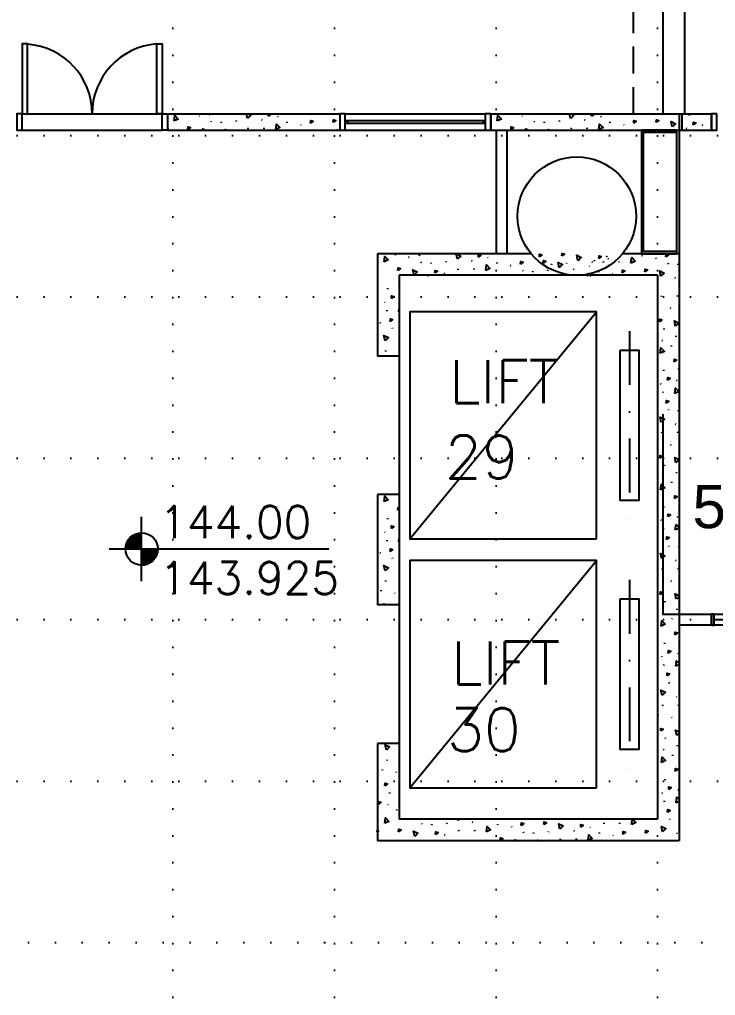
# Model space of a CAD drawing. Extents: x -68523 to 336700, y -113452 to 119396.
# Drawn here: x 192825 to 199287, y 23558 to 32627 of the extents above; entities that cross this region are included whole.
import ezdxf
from ezdxf.enums import TextEntityAlignment as Align

# ---------------------------------------------------------------- set-up
doc = ezdxf.new("R2010")
doc.units = 0
doc.header["$LTSCALE"] = 1000
doc.header["$MEASUREMENT"] = 0
for name, pattern in [('S3144a$0$DASHDOT', [1, 0.5, -0.25, 0, -0.25]), ('S3144a$0$DOT', [0.25, 0, -0.25]), ('S3144a$0$HIDDEN', [0.375, 0.25, -0.125])]:
    doc.linetypes.add(name, pattern=pattern)
for name, color, linetype in [('n-wall', 3, 'CONTINUOUS'), ('Rm-No-New', 3, 'CONTINUOUS'), ('S3144a$0$-12', 7, 'CONTINUOUS'), ('S3144a$0$-3', 7, 'CONTINUOUS'), ('S3144a$0$-5', 7, 'CONTINUOUS'), ('S3144a$0$-6', 7, 'CONTINUOUS'), ('S3144a$0$-8', 7, 'CONTINUOUS'), ('S3144a$0$-9', 7, 'CONTINUOUS'), ('S3144a$0$07 - SETTING OUT PLAN', 1, 'CONTINUOUS'), ('S3144a$0$20', 7, 'CONTINUOUS'), ('S3144a$0$3', 7, 'CONTINUOUS'), ('S3144a$0$4', 7, 'CONTINUOUS'), ('S3144a$0$9', 7, 'CONTINUOUS'), ('S3144a$0$N-STAIR', 2, 'CONTINUOUS'), ('S3144a$0$ROOM-NO', 4, 'CONTINUOUS')]:
    doc.layers.add(name, color=color, linetype=linetype)
doc.styles.add('S3144a$0$ROMANS', font='romans')
doc.styles.add('S3144a$0$STANDARD', font='SIMPLEX')
doc.styles.add('T1', font='arial.ttf')

msp = doc.modelspace()

# ---------------------------------------------------------------- linework, layer by layer
at = {"layer": 'n-wall', "linetype": 'Continuous'}
for p, q in [((199250, 27000), (199250, 27100)), ((199275, 27000), (199275, 27100))]:
    msp.add_line(p, q, dxfattribs=at)
at = {"layer": 'n-wall', "color": 1, "linetype": 'Continuous'}
msp.add_line((199275, 27050), (200575, 27050), dxfattribs=at)
msp.add_lwpolyline([(198800, 28961.1), (198800, 27100), (198974.7, 27100)], dxfattribs=at)
at = {"layer": 'n-wall', "linetype": 'Continuous'}
msp.add_lwpolyline([(198950, 27100), (200525, 27100), (200525, 27000), (198950, 27000)], dxfattribs=at)
msp.add_lwpolyline([(199250, 27000), (199275, 27000), (199275, 27100), (199250, 27100)], close=True, dxfattribs=at)
at = {"layer": 'S3144a$0$-12', "color": 9, "linetype": 'Continuous'}
for p, q in [((193958.6, 27407), (193958.6, 28007)), ((193902.5, 27706.8), (193902.5, 27845.7)), ((193908.5, 27706.8), (193908.5, 27848)), ((193914.5, 27706.8), (193914.5, 27850)), ((193920.5, 27706.8), (193920.5, 27851.7)), ((193926.5, 27706.8), (193926.5, 27853.2)), ((193932.5, 27706.8), (193932.5, 27854.4)), ((193938.5, 27706.6), (193938.5, 27855.3)), ((193944.5, 27706.6), (193944.5, 27856)), ((193950.5, 27706.6), (193950.5, 27856.4)), ((193956.5, 27706.6), (193956.5, 27856.6)), ((193818.5, 27707), (193818.5, 27760.3)), ((193824.5, 27707), (193824.5, 27774)), ((193830.5, 27707), (193830.5, 27784.8)), ((193836.5, 27706.9), (193836.5, 27793.9)), ((193842.5, 27706.9), (193842.5, 27801.7)), ((193848.5, 27706.9), (193848.5, 27808.5)), ((193854.5, 27706.9), (193854.5, 27814.6)), ((193860.5, 27706.9), (193860.5, 27820.2)), ((193866.5, 27706.9), (193866.5, 27825.1)), ((193872.5, 27706.9), (193872.5, 27829.5)), ((193878.5, 27706.9), (193878.5, 27833.5)), ((193884.5, 27706.9), (193884.5, 27837.1)), ((193890.5, 27706.8), (193890.5, 27840.3)), ((193896.5, 27706.8), (193896.5, 27843.2)), ((193658.6, 27707), (195698.5, 27707)), ((193958.3, 27705), (194108.3, 27705)), ((193958.3, 27699), (194108, 27699)), ((193958.3, 27693), (194107.6, 27693)), ((193958.3, 27687), (194106.8, 27687)), ((193958.3, 27681), (194106, 27681)), ((193958.3, 27675), (194104.8, 27675)), ((193958.3, 27669), (194103.4, 27669)), ((193958.4, 27663), (194101.6, 27663)), ((193958.4, 27657), (194099.6, 27657)), ((193958.4, 27651), (194097.4, 27651)), ((193958.4, 27645), (194094.8, 27645)), ((193958.4, 27639), (194092, 27639)), ((193958.4, 27633), (194088.7, 27633)), ((193958.4, 27627), (194085.1, 27627)), ((193958.4, 27621), (194081, 27621)), ((193958.4, 27615), (194076.7, 27615)), ((193958.5, 27609), (194071.8, 27609)), ((193958.5, 27603), (194066.3, 27603)), ((193958.5, 27597), (194060.2, 27597)), ((193958.5, 27591), (194053.2, 27591)), ((193958.5, 27585), (194045.4, 27585)), ((193958.5, 27579), (194036.3, 27579)), ((193958.5, 27573), (194025.5, 27573)), ((193958.5, 27567), (194011.9, 27567)), ((193958.6, 27561), (193992.4, 27561))]:
    msp.add_line(p, q, dxfattribs=at)
msp.add_circle((193958.6, 27707), 150, dxfattribs=at)
at = {"layer": 'S3144a$0$-3', "color": 9, "linetype": 'Continuous'}
for p, q in [((194200, 31750), (194200, 31600)), ((194200, 31750), (195800, 31750)), ((195800, 31750), (195800, 31600)), ((197200, 31750), (197200, 31600)), ((197200, 31750), (199250, 31750)), ((199250, 31600), (199250, 31750)), ((194200, 31600), (195800, 31600)), ((197200, 31600), (199250, 31600)), ((197575.7, 30450), (196150, 30450)), ((196150, 30450), (196150, 29500)), ((198950, 30450), (198424.3, 30450)), ((198950, 30450), (198950, 24995)), ((196350, 30250), (196350, 29500)), ((198750, 30250), (196350, 30250)), ((198750, 30250), (198750, 25195)), ((196350, 29500), (196150, 29500)), ((196350, 28212.5), (196150, 28212.5)), ((196150, 28212.5), (196150, 27187.5)), ((196350, 28212.5), (196350, 27187.5)), ((196350, 27187.5), (196150, 27187.5)), ((196350, 25900), (196150, 25900)), ((196150, 25900), (196150, 24995)), ((196350, 25900), (196350, 25195)), ((198750, 25195), (196350, 25195)), ((198950, 24995), (196150, 24995))]:
    msp.add_line(p, q, dxfattribs=at)
msp.add_circle((198000, 30800), 550, dxfattribs=at)
at = {"layer": 'S3144a$0$-5', "color": 9, "linetype": 'Continuous'}
for p, q in [((195850, 31750), (197150, 31750)), ((195850, 31687.5), (197150, 31687.5)), ((195850, 31662.5), (197150, 31662.5)), ((195870, 31687.5), (195870, 31662.5)), ((197130, 31687.5), (197130, 31662.5)), ((195850, 31600), (197150, 31600))]:
    msp.add_line(p, q, dxfattribs=at)
for points in [[(195850, 31750), (195800, 31750), (195800, 31600), (195850, 31600)], [(197200, 31750), (197150, 31750), (197150, 31600), (197200, 31600)], [(199300, 31750), (199250, 31750), (199250, 31600), (199300, 31600)]]:
    msp.add_lwpolyline(points, close=True, dxfattribs=at)
at = {"layer": 'S3144a$0$-6', "color": 9, "linetype": 'Continuous'}
for p, q in [((192850, 31750), (194150, 31750)), ((192850, 31600), (194150, 31600))]:
    msp.add_line(p, q, dxfattribs=at)
for points in [[(192850, 31750), (192900, 31750), (192900, 32400), (192850, 32400)], [(194150, 31750), (194100, 31750), (194100, 32400), (194150, 32400)], [(192850, 31750), (192800, 31750), (192800, 31600), (192850, 31600)], [(194150, 31750), (194200, 31750), (194200, 31600), (194150, 31600)]]:
    msp.add_lwpolyline(points, close=True, dxfattribs=at)
for centre, radius, start, end in [((192850, 31750), 650, 0, 85.60129), ((194150, 31750), 651.9, 94.39871, 180)]:
    msp.add_arc(centre, radius, start, end, dxfattribs=at)
at = {"layer": 'S3144a$0$-8', "color": 9, "linetype": 'Continuous'}
for p, q in [((199000, 43800), (199000, 31750)), ((198800, 43600), (198800, 31750)), ((197250, 31600), (197250, 30450)), ((197350, 31600), (197350, 30450))]:
    msp.add_line(p, q, dxfattribs=at)
at = {"layer": 'S3144a$0$-9', "color": 9, "linetype": 'Continuous'}
for p, q in [((196350, 29500), (196350, 28212.5)), ((196350, 27187.5), (196350, 25900))]:
    msp.add_line(p, q, dxfattribs=at)
at = {"layer": 'S3144a$0$07 - SETTING OUT PLAN', "color": 6}
msp.add_lwpolyline([(198930, 31580), (198930, 31600), (198600, 31600), (198600, 30450), (198930, 30450), (198930, 30470), (198620, 30470), (198620, 31580), (198930, 31580)], dxfattribs=at)
at = {"layer": 'S3144a$0$07 - SETTING OUT PLAN', "color": 1}
msp.add_lwpolyline([(198950, 30450), (198930, 30450), (198930, 31600), (198950, 31600)], close=True, dxfattribs=at)
at = {"layer": 'S3144a$0$20', "color": 9, "linetype": 'Continuous'}
for p, q in [((194364.8, 31747.8), (194365, 31750)), ((194584.1, 31742.6), (194584.8, 31750)), ((194593.8, 31750), (194584.1, 31742.6)), ((194942.3, 31708.2), (194933.4, 31750)), ((195136, 31728), (195138.2, 31750)), ((197364.8, 31747.8), (197365, 31750)), ((197584.1, 31742.6), (197584.8, 31750)), ((197593.8, 31750), (197584.1, 31742.6)), ((197942.3, 31708.2), (197933.4, 31750)), ((198136, 31728), (198138.2, 31750)), ((198950.5, 31750), (198953.8, 31743.5)), ((199046.5, 31735.6), (199047.1, 31744.3)), ((199185.8, 31747.5), (199186, 31750)), ((194488.5, 31732.4), (194493.7, 31728.6)), ((194602, 31683), (194605.6, 31675.8)), ((194698.4, 31667.9), (194699, 31676.7)), ((194837.7, 31679.9), (194838.3, 31688.6)), ((195071.7, 31698), (195076.8, 31694.2)), ((195220, 31727.9), (195225.1, 31724.1)), ((195308.9, 31668.4), (195309.5, 31677.1)), ((195432.6, 31653), (195437.8, 31649.2)), ((197488.5, 31732.4), (197493.7, 31728.6)), ((197602, 31683), (197605.6, 31675.8)), ((197698.4, 31667.9), (197699, 31676.7)), ((197837.7, 31679.9), (197838.3, 31688.6)), ((198071.7, 31698), (198076.8, 31694.2)), ((198220, 31727.9), (198225.1, 31724.1)), ((198308.9, 31668.4), (198309.5, 31677.1)), ((198432.6, 31653), (198437.8, 31649.2)), ((194948.8, 31610.7), (194949.4, 31619.5)), ((195095.6, 31612.5), (195096.2, 31621.2)), ((195546.1, 31603.6), (195547.9, 31600)), ((195781.8, 31600.5), (195782.4, 31609.2)), ((197948.8, 31610.7), (197949.4, 31619.5)), ((198095.6, 31612.5), (198096.2, 31621.2)), ((198546.1, 31603.6), (198547.9, 31600)), ((198781.8, 31600.5), (198782.4, 31609.2)), ((199015.8, 31618.6), (199020.9, 31614.8)), ((199164.1, 31648.5), (199169.2, 31644.7)), ((196314.8, 30438.6), (196315, 30440.8)), ((196438.5, 30423.2), (196443.7, 30419.4)), ((196534.1, 30433.4), (196534.8, 30440.8)), ((196543.8, 30440.8), (196534.1, 30433.4)), ((196892.3, 30399), (196883.4, 30440.8)), ((197021.7, 30388.8), (197026.8, 30385)), ((197086, 30418.8), (197088.2, 30440.8)), ((197170, 30418.7), (197175.1, 30414.9)), ((198016.8, 30380.1), (198017.4, 30388.8)), ((198163.6, 30381.8), (198164.2, 30390.6)), ((198287.9, 30406.5), (198293.1, 30402.7)), ((198607.1, 30426.8), (198607.7, 30435.6)), ((198730.8, 30411.4), (198736, 30407.6)), ((198826.3, 30421.6), (198828.2, 30440.8)), ((196552, 30373.8), (196555.6, 30366.6)), ((196648.4, 30358.7), (196649, 30367.5)), ((196787.7, 30370.7), (196788.3, 30379.4)), ((196898.8, 30301.5), (196899.4, 30310.3)), ((197045.6, 30303.3), (197046.2, 30312)), ((197258.9, 30359.2), (197259.5, 30367.9)), ((197382.6, 30343.8), (197387.8, 30340)), ((197496.1, 30294.4), (197499.7, 30287.2)), ((197731.8, 30291.3), (197732.4, 30300)), ((197766.3, 30346.5), (197766.9, 30355.2)), ((197905.6, 30358.4), (197906.2, 30367.2)), ((197965.8, 30309.4), (197970.9, 30305.6)), ((198114.1, 30339.3), (198119.2, 30335.5)), ((198139.6, 30376.5), (198144.8, 30372.7)), ((198247, 30369.2), (198247.6, 30377.9)), ((198393.8, 30370.9), (198394.4, 30379.7)), ((198844.3, 30362.1), (198847.9, 30354.9)), ((198940.6, 30347), (198941.2, 30355.7)), ((196617.6, 30241.7), (196618.8, 30240.8)), ((196765.9, 30271.7), (196771.1, 30267.9)), ((197592.5, 30279.3), (197593.1, 30288.1)), ((198203, 30279.8), (198203.6, 30288.5)), ((198326.7, 30264.3), (198331.9, 30260.5)), ((198909.9, 30230), (198915, 30226.2)), ((196150, 30131.9), (196151.5, 30128.8)), ((196244.3, 30120.9), (196244.9, 30129.6)), ((198787, 30051.9), (198787.6, 30060.6)), ((198933.8, 30053.7), (198934.4, 30062.4)), ((196213.5, 30003.9), (196218.7, 30000.1)), ((196346.3, 29910.7), (196350, 29937.2)), ((198866.8, 29947.1), (198871.9, 29943.3)), ((196237.5, 29918.4), (196238.1, 29927.1)), ((196350, 29912.3), (196347.1, 29911)), ((196170.4, 29811.8), (196175.6, 29808)), ((196283.9, 29762.4), (196287.5, 29755.2)), ((198811.8, 29747.5), (198812.4, 29756.2)), ((198923, 29678.3), (198923.6, 29687.1)), ((196349.5, 29630.3), (196350, 29629.9)), ((198790.1, 29648.5), (198795.2, 29644.7)), ((198879, 29588.9), (198879.6, 29597.7)), ((196226.7, 29543), (196227.3, 29551.8)), ((198808.5, 29362), (198809.1, 29370.7)), ((198947.8, 29373.9), (198948.4, 29382.7)), ((198777.7, 29245), (198782.9, 29241.2)), ((198926, 29274.9), (198931.2, 29271.1)), ((198801.7, 29159.5), (198802.3, 29168.2)), ((198848.1, 29003.5), (198851.7, 28996.3)), ((198944.5, 28988.4), (198945.1, 28997.2)), ((198913.7, 28871.4), (198918.8, 28867.6)), ((198790.9, 28784.2), (198791.5, 28792.9)), ((198937.6, 28785.9), (198938.2, 28794.7)), ((198870.6, 28679.3), (198875.8, 28675.5)), ((198815.6, 28479.8), (198816.3, 28488.5)), ((198950, 28537.5), (198921, 28508.6)), ((198926.8, 28410.6), (198927.4, 28419.3)), ((198793.9, 28380.7), (198799.1, 28376.9)), ((198882.8, 28321.2), (198883.4, 28329.9)), ((196314.8, 28210.3), (196315, 28212.5)), ((196350, 28074.9), (196339, 28066.5)), ((198812.3, 28094.3), (198812.9, 28103)), ((196150, 27994.4), (196151.5, 27991.3)), ((196244.3, 27983.4), (196244.9, 27992.1)), ((198781.5, 27977.2), (198786.7, 27973.4)), ((198929.9, 28007.2), (198935, 28003.4)), ((196213.5, 27866.4), (196218.7, 27862.6)), ((198805.5, 27891.7), (198806.1, 27900.5)), ((198950, 27900.5), (198915.2, 27884.4)), ((196237.5, 27780.9), (196238.1, 27789.6)), ((196346.3, 27773.2), (196350, 27799.7)), ((196350, 27774.8), (196347.1, 27773.5)), ((196170.4, 27674.3), (196175.6, 27670.5)), ((198852, 27735.8), (198855.5, 27728.6)), ((198948.3, 27720.7), (198948.9, 27729.4)), ((196283.9, 27624.9), (196287.5, 27617.7)), ((198917.5, 27603.7), (198922.7, 27599.9)), ((196349.5, 27492.8), (196350, 27492.4)), ((198794.7, 27516.4), (198795.3, 27525.2)), ((198941.5, 27518.2), (198942.1, 27526.9)), ((196226.7, 27405.5), (196227.3, 27414.3)), ((198750.7, 27427), (198751.3, 27435.7)), ((198874.4, 27411.6), (198879.6, 27407.8)), ((196182.7, 27316.1), (196183.3, 27324.9)), ((196306.4, 27300.7), (196311.6, 27296.9)), ((198819.5, 27212), (198820.1, 27220.8)), ((198950, 27266), (198924.8, 27240.9)), ((198930.6, 27142.9), (198931.2, 27151.6)), ((198797.7, 27113), (198802.9, 27109.2)), ((198886.6, 27053.5), (198887.2, 27062.2)), ((198816.2, 26826.5), (198816.8, 26835.2)), ((198785.4, 26709.5), (198790.5, 26705.7)), ((198933.7, 26739.4), (198938.8, 26735.6)), ((198809.3, 26624), (198809.9, 26632.7)), ((198950, 26631.1), (198919, 26616.7)), ((198855.8, 26468), (198859.3, 26460.8)), ((198921.3, 26335.9), (198926.5, 26332.1)), ((198798.5, 26248.7), (198799.1, 26257.4)), ((198945.3, 26250.4), (198945.9, 26259.2)), ((198754.5, 26159.3), (198755.1, 26168)), ((198878.2, 26143.8), (198883.4, 26140)), ((198823.3, 25944.3), (198823.9, 25953)), ((198950, 25994.5), (198928.6, 25973.2)), ((198934.5, 25875.1), (198935.1, 25883.9)), ((198801.5, 25845.3), (198806.7, 25841.5)), ((198890.5, 25785.7), (198891.1, 25794.4)), ((196238.1, 25739.8), (196238.7, 25748.6)), ((196194.1, 25650.4), (196194.7, 25659.1)), ((196317.9, 25635), (196323, 25631.2)), ((198820, 25558.8), (198820.6, 25567.5)), ((196262.9, 25435.4), (196263.5, 25444.2)), ((198789.2, 25441.8), (198794.3, 25438)), ((198937.5, 25471.7), (198942.7, 25467.9)), ((196241.2, 25336.4), (196246.3, 25332.6)), ((198813.1, 25356.3), (198813.7, 25365)), ((198950, 25361.6), (198922.8, 25348.9)), ((196330.1, 25276.9), (196330.7, 25285.6)), ((198746.1, 25249.7), (198751.3, 25245.9)), ((196558.3, 25156.7), (196561.9, 25149.5)), ((196654.7, 25141.6), (196655.3, 25150.3)), ((196794, 25153.5), (196794.6, 25162.3)), ((196898.6, 25181.9), (196895.9, 25194.6)), ((196911.5, 25194.6), (196899.3, 25182.4)), ((197027.9, 25171.6), (197033.1, 25167.8)), ((197265.2, 25142), (197265.8, 25150.8)), ((197388.9, 25126.6), (197394.1, 25122.8)), ((198253.3, 25152), (198253.9, 25160.8)), ((198400.1, 25153.8), (198400.7, 25162.5)), ((198508.9, 25146.2), (198515.6, 25194.6)), ((198859.6, 25200.3), (198863.2, 25193.1)), ((196772.2, 25054.5), (196777.4, 25050.7)), ((196905.1, 25084.4), (196905.7, 25093.1)), ((197051.9, 25086.1), (197052.5, 25094.9)), ((197502.4, 25077.3), (197506, 25070.1)), ((197598.8, 25062.2), (197599.4, 25070.9)), ((197738.1, 25074.1), (197738.7, 25082.9)), ((197972, 25092.2), (197977.2, 25088.4)), ((198120.4, 25122.2), (198125.5, 25118.4)), ((198209.3, 25062.6), (198209.9, 25071.4)), ((198333, 25047.2), (198338.2, 25043.4)), ((198925.1, 25068.2), (198930.3, 25064.4)), ((197849.2, 25005), (197849.8, 25013.7)), ((197996, 25006.7), (197996.6, 25015.5)), ((198446.5, 24997.8), (198448.1, 24994.6)), ((198682.2, 24994.7), (198682.8, 25003.4))]:
    msp.add_line(p, q, dxfattribs=at)
for points in [[(194948.7, 31750), (194972.7, 31738.3), (194943, 31708.8)], [(195146.7, 31750), (195159.7, 31746.1), (195136, 31728)], [(197948.7, 31750), (197972.7, 31738.3), (197943, 31708.8)], [(198146.7, 31750), (198159.7, 31746.1), (198136, 31728)], [(194260.3, 31684.3), (194267.4, 31735), (194299.2, 31702.2), (194261.2, 31684.6)], [(195204.4, 31604.9), (195211.5, 31655.6), (195243.3, 31622.8), (195205.3, 31605.2)], [(195528.2, 31663.2), (195530.6, 31687.7), (195551.8, 31681.2), (195528.2, 31663.2)], [(195737.1, 31671.7), (195739.6, 31696.2), (195760.8, 31689.7), (195737.1, 31671.7)], [(197260.3, 31684.3), (197267.4, 31735), (197299.2, 31702.2), (197261.2, 31684.6)], [(198204.4, 31604.9), (198211.5, 31655.6), (198243.3, 31622.8), (198205.3, 31605.2)], [(198528.2, 31663.2), (198530.6, 31687.7), (198551.8, 31681.2), (198528.2, 31663.2)], [(198737.1, 31671.7), (198739.6, 31696.2), (198760.8, 31689.7), (198737.1, 31671.7)], [(198886.4, 31628.8), (198875.7, 31678.9), (198916.8, 31658.9), (198887.1, 31629.4)], [(199080.1, 31648.6), (199082.5, 31673.1), (199103.8, 31666.6), (199080.1, 31648.6)], [(194200, 31614.7), (194203.7, 31613.6), (194200, 31610.8)], [(194389, 31604), (194391.4, 31628.5), (194412.6, 31622.1), (194389, 31604)], [(194529.9, 31600), (194527.5, 31611.2), (194550.6, 31600)], [(194733.8, 31600), (194734.4, 31605.4), (194752.3, 31600)], [(197200, 31614.7), (197203.7, 31613.6), (197200, 31610.8)], [(197389, 31604), (197391.4, 31628.5), (197412.6, 31622.1), (197389, 31604)], [(197529.9, 31600), (197527.5, 31611.2), (197550.6, 31600)], [(197733.8, 31600), (197734.4, 31605.4), (197752.3, 31600)], [(196210.3, 30375.1), (196217.4, 30425.8), (196249.2, 30393), (196211.2, 30375.4)], [(196898.7, 30440.8), (196922.7, 30429.1), (196893, 30399.6)], [(197096.7, 30440.8), (197109.7, 30436.9), (197086, 30418.8)], [(197652, 30421.1), (197654.4, 30445.6), (197675.7, 30439.2), (197652, 30421.1)], [(197687.1, 30362.5), (197689.6, 30387), (197710.8, 30380.5), (197687.1, 30362.5)], [(197861, 30429.6), (197863.4, 30454.1), (197884.7, 30447.7), (197861, 30429.6)], [(198010.3, 30386.7), (197999.5, 30436.8), (198040.7, 30416.9), (198011, 30387.3)], [(198204, 30406.5), (198206.4, 30431), (198227.6, 30424.6), (198204, 30406.5)], [(198278.8, 30420.3), (198279.5, 30425), (198282.3, 30422.1)], [(198502.6, 30363.3), (198509.7, 30414.1), (198541.5, 30381.2), (198503.4, 30363.6)], [(198846.3, 30440.8), (198850, 30439.7), (198826.3, 30421.6)], [(196150, 30305.5), (196153.7, 30304.4), (196150, 30301.6)], [(196339, 30294.8), (196341.4, 30319.3), (196362.6, 30312.9), (196339, 30294.8)], [(196488.3, 30251.9), (196477.5, 30302), (196518.6, 30282.1), (196488.9, 30252.5)], [(196681.9, 30271.7), (196684.4, 30296.2), (196705.6, 30289.8), (196681.9, 30271.7)], [(197154.4, 30295.7), (197161.5, 30346.4), (197193.3, 30313.6), (197155.3, 30296)], [(197478.2, 30354), (197480.6, 30378.5), (197501.8, 30372), (197478.2, 30354)], [(197836.4, 30319.6), (197825.7, 30369.7), (197866.8, 30349.7), (197837.1, 30320.2)], [(198422.3, 30274.5), (198424.7, 30299), (198445.9, 30292.6), (198422.3, 30274.5)], [(198631.2, 30283), (198633.7, 30307.5), (198654.9, 30301.1), (198631.2, 30283)], [(198101.9, 30240.8), (198105.6, 30267), (198131, 30240.8)], [(198780.5, 30240.2), (198769.8, 30290.3), (198810.9, 30270.3), (198781.2, 30240.7)], [(196277.9, 30033.9), (196280.3, 30058.4), (196301.5, 30051.9), (196277.9, 30033.9)], [(196266, 29821.9), (196268.4, 29846.4), (196289.6, 29840), (196266, 29821.9)], [(198767.2, 29818.7), (198769.6, 29843.2), (198790.9, 29836.7), (198767.2, 29818.7)], [(198916.5, 29775.8), (198905.7, 29825.9), (198946.9, 29805.9), (198917.2, 29776.4)], [(196220.2, 29640.5), (196209.4, 29690.6), (196250.5, 29670.6), (196220.8, 29641.1)], [(198774.5, 29525.4), (198781.6, 29576.2), (198813.4, 29543.3), (198775.4, 29525.7)], [(198903.2, 29445.1), (198905.6, 29469.6), (198926.8, 29463.2), (198903.2, 29445.1)], [(198842.1, 29275), (198844.5, 29299.5), (198865.7, 29293), (198842.1, 29275)], [(198910.5, 29151.8), (198917.5, 29202.6), (198949.3, 29169.8), (198911.3, 29152.2)], [(198830.2, 29063.1), (198832.6, 29087.6), (198853.8, 29081.1), (198830.2, 29063.1)], [(198784.4, 28881.6), (198773.6, 28931.7), (198814.7, 28911.8), (198785, 28882.2)], [(198771, 28550.9), (198773.4, 28575.5), (198794.7, 28569), (198771, 28550.9)], [(198920.3, 28508.1), (198909.6, 28558.2), (198950, 28538.5)], [(198778.4, 28257.7), (198785.4, 28308.4), (198817.2, 28275.6), (198779.2, 28258)], [(196210.3, 28146.8), (196217.4, 28197.5), (196249.2, 28164.7), (196211.2, 28147.1)], [(198907, 28177.4), (198909.4, 28201.9), (198930.7, 28195.5), (198907, 28177.4)], [(196150, 28077.2), (196153.7, 28076.1), (196150, 28073.3)], [(196339, 28066.5), (196341.4, 28091), (196350, 28088.4)], [(198845.9, 28007.2), (198848.3, 28031.7), (198869.6, 28025.3), (198845.9, 28007.2)], [(198914.3, 27884.1), (198921.4, 27934.9), (198950, 27905.3)], [(196277.9, 27896.4), (196280.3, 27920.9), (196301.5, 27914.4), (196277.9, 27896.4)], [(198834, 27795.3), (198836.4, 27819.8), (198857.6, 27813.4), (198834, 27795.3)], [(196266, 27684.4), (196268.4, 27708.9), (196289.6, 27702.5), (196266, 27684.4)], [(198788.2, 27613.9), (198777.4, 27664), (198818.5, 27644), (198788.8, 27614.5)], [(196220.2, 27503), (196209.4, 27553.1), (196250.5, 27533.1), (196220.8, 27503.6)], [(198774.9, 27283.2), (198777.3, 27307.7), (198798.5, 27301.3), (198774.9, 27283.2)], [(198924.1, 27240.3), (198913.4, 27290.4), (198950, 27272.7)], [(196208.4, 27187.5), (196209.3, 27196.8), (196230.5, 27190.4), (196226.7, 27187.5)], [(198782.2, 26989.9), (198789.2, 27040.7), (198821, 27007.8), (198783, 26990.2)], [(198910.8, 26909.7), (198913.2, 26934.2), (198934.5, 26927.7), (198910.8, 26909.7)], [(198849.7, 26739.5), (198852.1, 26764), (198873.4, 26757.6), (198849.7, 26739.5)], [(198918.1, 26616.4), (198925.2, 26667.1), (198950, 26641.5)], [(198837.8, 26527.6), (198840.2, 26552.1), (198861.5, 26545.7), (198837.8, 26527.6)], [(198792, 26346.2), (198781.3, 26396.3), (198822.4, 26376.3), (198792.7, 26346.7)], [(198778.7, 26015.5), (198781.1, 26040), (198802.3, 26033.5), (198778.7, 26015.5)], [(198928, 25972.6), (198917.2, 26022.7), (198950, 26006.7)], [(196231.6, 25837.3), (196220.9, 25887.4), (196262, 25867.4), (196232.3, 25837.9)], [(198786, 25722.2), (198793.1, 25772.9), (198824.8, 25740.1), (198786.8, 25722.5)], [(198914.6, 25641.9), (198917.1, 25666.4), (198938.3, 25660), (198914.6, 25641.9)], [(196218.3, 25506.6), (196220.7, 25531.1), (196242, 25524.7), (196218.3, 25506.6)], [(198853.5, 25471.8), (198856, 25496.3), (198877.2, 25489.8), (198853.5, 25471.8)], [(198922, 25348.6), (198929, 25399.4), (198950, 25377.7)], [(196157.2, 25336.5), (196159.6, 25361), (196180.9, 25354.5), (196157.2, 25336.5)], [(198841.6, 25259.9), (198844, 25284.4), (198865.3, 25277.9), (198841.6, 25259.9)], [(196216.6, 25157.9), (196223.7, 25208.7), (196255.5, 25175.9), (196217.5, 25158.2)], [(197160.7, 25078.5), (197167.8, 25129.3), (197199.6, 25096.4), (197161.6, 25078.8)], [(197484.5, 25136.8), (197486.9, 25161.3), (197508.1, 25154.9), (197484.5, 25136.8)], [(197693.4, 25145.3), (197695.8, 25169.8), (197717.1, 25163.4), (197693.4, 25145.3)], [(197842.7, 25102.4), (197832, 25152.5), (197873.1, 25132.6), (197843.4, 25103)], [(198036.4, 25122.2), (198038.8, 25146.7), (198060.1, 25140.3), (198036.4, 25122.2)], [(198518.1, 25194.6), (198547.7, 25164.1), (198509.7, 25146.5)], [(198795.8, 25078.4), (198785.1, 25128.5), (198826.2, 25108.5), (198796.5, 25079)], [(196141, 25093), (196159.9, 25087.2), (196141, 25072.8)], [(196345.3, 25077.7), (196347.7, 25102.2), (196368.9, 25095.7), (196345.3, 25077.7)], [(196494.6, 25034.8), (196483.8, 25084.9), (196524.9, 25064.9), (196495.2, 25035.4)], [(196688.2, 25054.6), (196690.6, 25079.1), (196711.9, 25072.6), (196688.2, 25054.6)], [(198104.8, 24999.1), (198111.9, 25049.9), (198143.7, 25017), (198105.7, 24999.4)], [(198428.5, 25057.4), (198431, 25081.9), (198452.2, 25075.4), (198428.5, 25057.4)], [(198637.5, 25065.9), (198639.9, 25090.4), (198661.2, 25084), (198637.5, 25065.9)], [(197289.4, 24998.2), (197291.8, 25022.7), (197313, 25016.3), (197289.4, 24998.2)], [(197430.2, 24994.6), (197427.9, 25005.5), (197450.3, 24994.6)], [(197634.2, 24994.6), (197634.7, 24999.7), (197651.4, 24994.6)]]:
    msp.add_lwpolyline(points, dxfattribs=at)
at = {"layer": 'S3144a$0$3', "color": 9, "linetype": 'Continuous'}
for p, q in [((198950, 31750), (198950, 31600)), ((198975, 31750), (198975, 31600))]:
    msp.add_line(p, q, dxfattribs=at)
at = {"layer": 'S3144a$0$4', "color": 7, "linetype": 'S3144a$0$DOT'}
for p, q in [((194250, 43550), (194250, -17950)), ((195750, 43550), (195750, -17950)), ((197250, 43550), (197250, -17950)), ((198750, 43550), (198750, -17950)), ((186800, 31550), (234750, 31550)), ((186800, 30050), (234750, 30050)), ((186800, 28550), (234750, 28550)), ((186800, 27050), (234750, 27050)), ((186800, 25550), (234750, 25550))]:
    msp.add_line(p, q, dxfattribs=at)
at = {"layer": 'S3144a$0$4', "linetype": 'S3144a$0$DOT'}
for p, q in [((194250, 43550), (194250, -17950)), ((195750, 43550), (195750, -17950)), ((197250, 43550), (197250, -17950)), ((198750, 43550), (198750, -17950)), ((186800, 31550), (234750, 31550)), ((186800, 30050), (234750, 30050)), ((186800, 28550), (234750, 28550)), ((186800, 27050), (234750, 27050)), ((186800, 25550), (234750, 25550)), ((186905, 24050), (234855, 24050))]:
    msp.add_line(p, q, dxfattribs=at)
at = {"layer": 'S3144a$0$9', "color": 1, "linetype": 'Continuous'}
for p, q in [((196450, 27800.2), (198184, 29912.2)), ((196450, 25487.8), (198184, 27599.8))]:
    msp.add_line(p, q, dxfattribs=at)
at = {"layer": 'S3144a$0$9', "color": 1, "linetype": 'S3144a$0$DASHDOT'}
for p, q in [((198490, 29732.2), (198490, 27980.2)), ((198490, 27419.8), (198490, 25667.8))]:
    msp.add_line(p, q, dxfattribs=at)
at = {"layer": 'S3144a$0$9', "color": 1, "linetype": 'Continuous'}
for points in [[(198184, 27800.2), (198184, 29912.2), (196450, 29912.2), (196450, 27800.2)], [(198400, 29552.2), (198400, 28160.2), (198580, 28160.2), (198580, 29552.2)], [(198184, 25487.8), (198184, 27599.8), (196450, 27599.8), (196450, 25487.8)], [(198400, 27239.8), (198400, 25847.8), (198580, 25847.8), (198580, 27239.8)]]:
    msp.add_lwpolyline(points, close=True, dxfattribs=at)
at = {"layer": 'S3144a$0$N-STAIR', "color": 3, "linetype": 'S3144a$0$HIDDEN'}
msp.add_lwpolyline([(198525, 31750), (198525, 37730), (196025, 37730), (196025, 35276.9)], dxfattribs=at)

# ---------------------------------------------------------------- texts
at = {"layer": 'Rm-No-New', "style": 'T1'}
msp.add_text('5592', height=400, dxfattribs=at).set_placement((199074.1, 27900.4))
at = {"layer": 'S3144a$0$-12', "color": 9, "linetype": 'Continuous', "style": 'S3144a$0$ROMANS'}
for s, p in [('144.00', (194121.2, 27957.1)), ('143.925', (194121.2, 27437.4))]:
    msp.add_text(s, height=300, dxfattribs=at).set_placement(p, align=Align.MIDDLE_LEFT)
at = {"layer": 'S3144a$0$ROOM-NO', "color": 1, "style": 'S3144a$0$STANDARD'}
for s, p in [('LIFT', (196815, 29062.1)), ('29', (196775, 28362.1)), ('LIFT', (196834.2, 26448.2)), ('30', (196794.2, 25828.3))]:
    msp.add_text(s, height=400, dxfattribs=at).set_placement(p)

doc.saveas('drawing.dxf')
